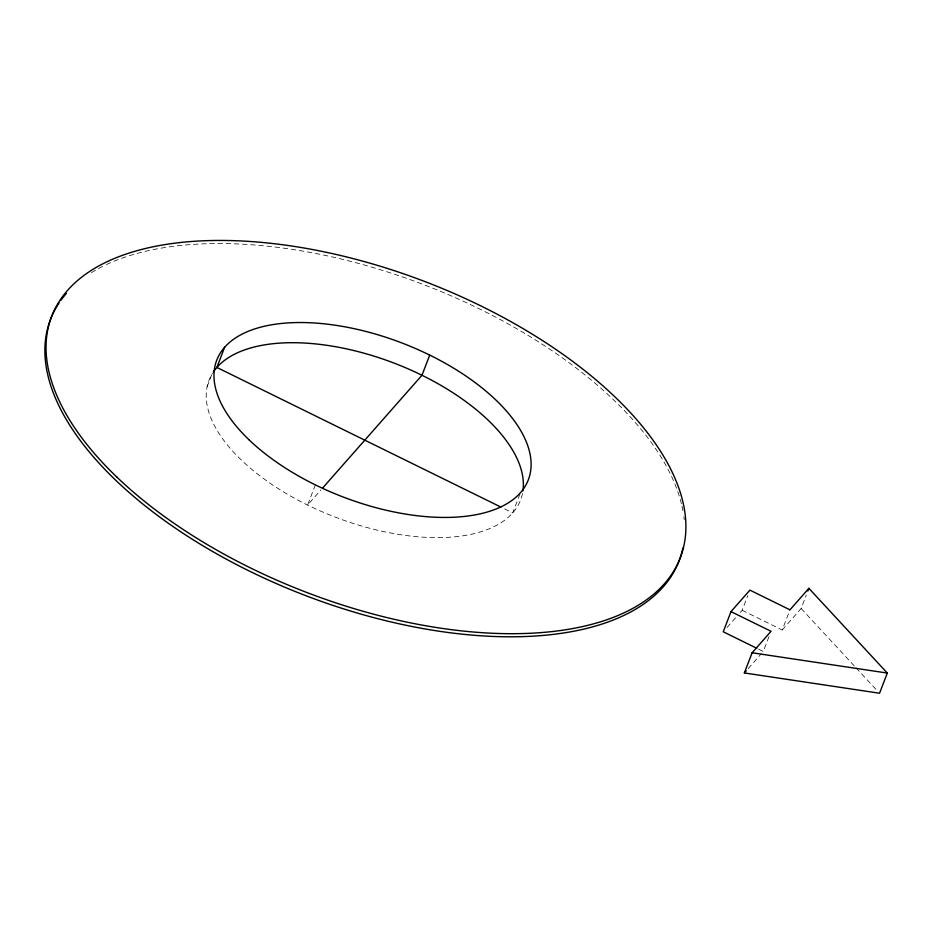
<?xml version="1.0" encoding="UTF-8"?>
<svg xmlns="http://www.w3.org/2000/svg" width="934" height="934" viewBox="0 0 934 934"><rect width="100%" height="100%" fill="white"/><g stroke="black" fill="none" stroke-linecap="round" stroke-linejoin="round"><path stroke-width="0.7" stroke-dasharray="4.67 3.5" d="M207.114 386.723L212.287 373.273M315.353 484.886L307.613 505.06L320.946 489.918M519.934 494.051L512.708 512.883L502.235 507.734M740.277 612.447L742.168 610.299L747.842 595.507M768.974 636.673L763.288 651.477L758.128 648.932M742.168 610.299L782.213 629.995L789.966 609.82M782.213 629.995L801.139 608.513L806.299 595.063M727.026 627.485L736.494 616.744M748.157 668.651L761.397 653.625M801.139 608.513L855.054 666.759M856.034 667.822L877.598 691.125M522.468 493.607A166.894 82.437 21 0 1 334.15 516.7A166.894 82.437 21 0 1 212.462 373.367M91.415 272.67A336.684 166.299 21 0 1 104.982 265.256M106.418 264.579A336.684 166.299 21 0 1 442.728 292.26A336.684 166.299 21 0 1 681.657 504.769M682.007 506.275A336.684 166.299 21 0 1 682.929 510.793M683.863 516.759A336.684 166.299 21 0 1 684.202 519.724"/><path stroke-width="1.4" d="M224.627 347.273L216.875 367.447L500.928 507.092M429.722 355.095L421.97 375.27L322.86 487.758M730.983 611.607L771.04 631.302L752.115 652.773L744.363 672.947L879.559 693.238L887.3 673.064L808.891 588.338L789.966 609.82L749.909 590.125L730.983 611.607L723.243 631.781L756.832 648.301M807.852 591.035L808.891 588.338M744.363 672.947L746.266 670.799M752.115 652.773L887.3 673.064M213.267 372.129A166.894 82.437 21 0 1 394.276 363.186A166.894 82.437 21 0 1 522.935 490.934M682.882 547.989A336.684 166.299 21 0 1 300.223 593.499A336.684 166.299 21 0 1 59.099 302.92M60.792 300.479A336.684 166.299 21 0 1 66.384 293.463M116.878 477.111A336.684 166.299 21 0 0 664.378 583.773A336.684 166.299 21 0 0 316.684 250.335A336.684 166.299 21 0 0 116.878 477.111M249.063 439.832A166.894 82.437 21 0 0 520.448 492.708A166.894 82.437 21 0 0 348.102 327.425A166.894 82.437 21 0 0 249.063 439.832"/></g></svg>
